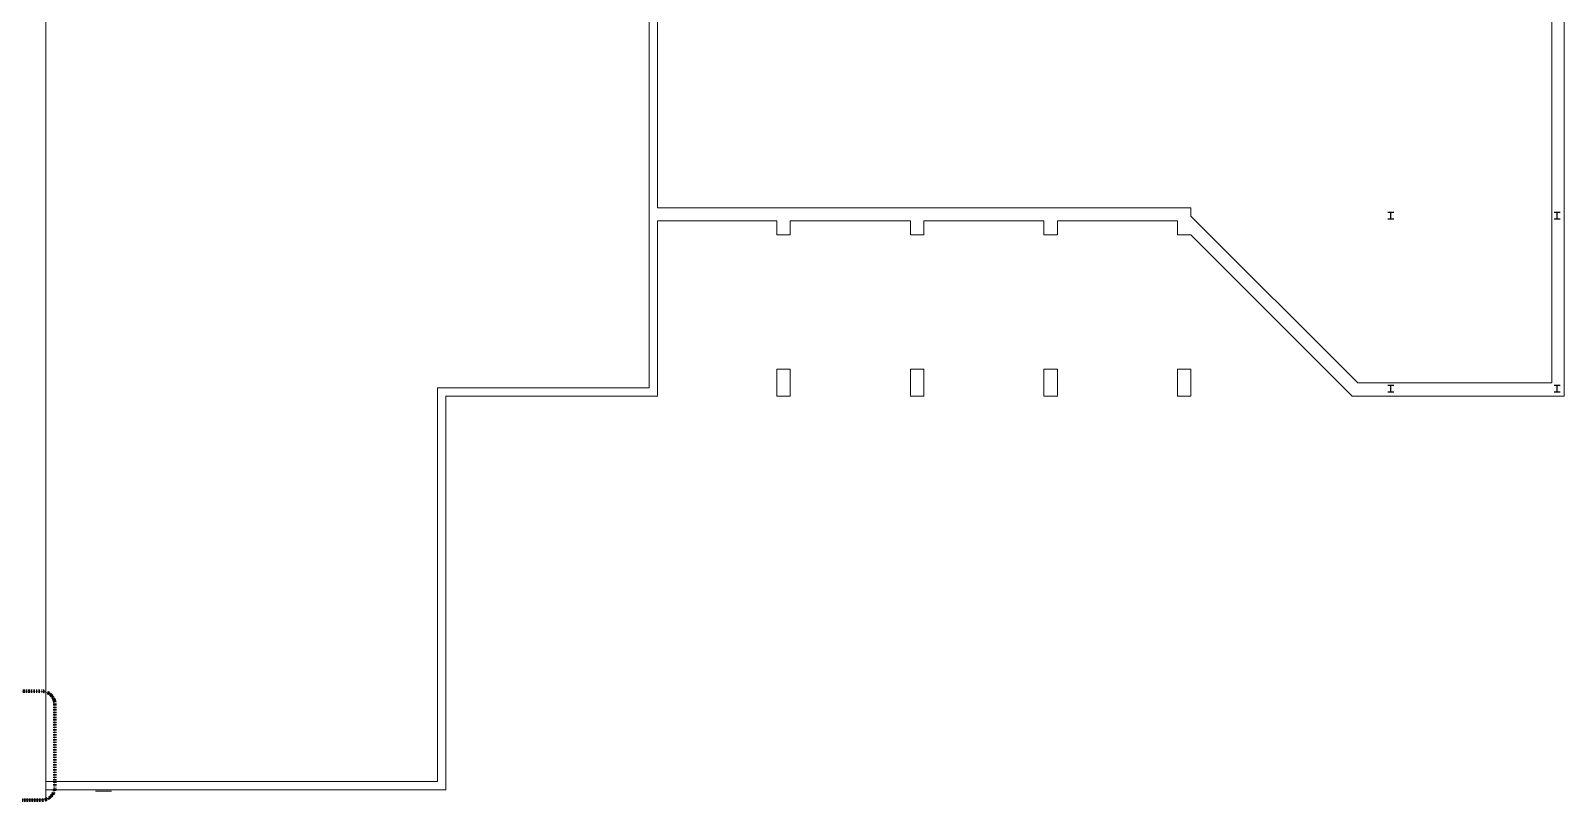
# Model space of a CAD drawing. Header units: inches. Extents: x 2067 to 6443, y 1591 to 4384.
# Drawn here: x 4297 to 6122, y 1688 to 2604 of the extents above; entities that cross this region are included whole.
import ezdxf

# ---------------------------------------------------------------- set-up
doc = ezdxf.new("R2010")
doc.units = ezdxf.units.IN
doc.header["$MEASUREMENT"] = 0
doc.linetypes.add('Dash Dot 1_8_', pattern=[0.25, 0.125, -0.0625, 0, -0.0625])
doc.linetypes.add('KA-FIRE 1 HOUR', pattern=[0.3125, 0.15625, -0.078125, 0, -0.078125])
doc.layers.add('A-ANNO-SYMB', color=150, linetype='Continuous', lineweight=9)

# ---------------------------------------------------------------- blocks, each defined once
blk = doc.blocks.new('00 - SOCH SJC GROUND FLOOR PLAN_dwg _2_-1153512-GROUND FLOOR PLAN - FIRE PROTECTION')
at = {"color": 10, "lineweight": 25}
for p, q in [((5921.9, 2391.5), (5928.9, 2391.5)), ((5921.9, 2383.5), (5928.9, 2383.5)), ((5925.4, 2383.5), (5925.4, 2391.5)), ((6119.9, 2391.5), (6126.9, 2391.5)), ((6119.9, 2383.5), (6126.9, 2383.5)), ((6123.4, 2383.5), (6123.4, 2391.5)), ((5921.9, 2185.5), (5928.9, 2185.5)), ((5921.9, 2177.5), (5928.9, 2177.5)), ((5925.4, 2177.5), (5925.4, 2185.5)), ((6119.9, 2185.5), (6126.9, 2185.5)), ((6119.9, 2177.5), (6126.9, 2177.5)), ((6123.4, 2177.5), (6123.4, 2185.5))]:
    blk.add_line(p, q, dxfattribs=at)
at = {"color": 250, "lineweight": 18}
blk.add_line((4402.4, 1702.5), (4383.3, 1702.5), dxfattribs=at)
at = {"color": 250, "lineweight": 18, "flags": 128}
for points in [[(6131.8, 4387.4), (6131.8, 2172.5), (5879.3, 2172.5), (5687.3, 2364.5), (5671.3, 2364.5), (5671.3, 2380.9)], [(3796.3, 2444.8), (3710.8, 2444.8), (3710.8, 2564), (3796.3, 2564), (3796.3, 1692), (4324.3, 1692), (4324.3, 2664.5), (5257.3, 2664.5), (5257.3, 2651.5), (5277.3, 2651.5), (5277.3, 2664.5), (5423.8, 2664.5), (5423.8, 2651.5), (5443.8, 2651.5), (5443.8, 2664.5), (5564.2, 2664.5), (5564.2, 2651.5), (5584.2, 2651.5), (5584.2, 2664.5), (5673.8, 2664.5), (5673.8, 2651.5), (5693.8, 2651.5), (5693.8, 2664.5), (5890.4, 2664.5)], [(4324.3, 1714), (4790.3, 1714), (4790.3, 2182.5), (5042.3, 2182.5), (5042.3, 2664.5)], [(5052.3, 2664.5), (5052.3, 2396.5), (5687.3, 2396.5), (5687.3, 2386.6), (5885.8, 2188.1), (6116.8, 2188.1), (6116.8, 2625.5)], [(4324.3, 1704), (4800.3, 1704), (4800.3, 2172.5), (5052.3, 2172.5), (5052.3, 2380.9), (5194.3, 2380.9), (5194.3, 2364.5), (5210.3, 2364.5), (5210.3, 2380.9), (5353.3, 2380.9), (5353.3, 2364.5), (5369.3, 2364.5), (5369.3, 2380.9), (5512.3, 2380.9), (5512.3, 2364.5), (5528.3, 2364.5), (5528.3, 2380.9), (5671.3, 2380.9)]]:
    blk.add_lwpolyline(points, dxfattribs=at)
for points in [[(5210.3, 2204.5), (5210.3, 2172.5), (5194.3, 2172.5), (5194.3, 2204.5)], [(5369.3, 2204.5), (5369.3, 2172.5), (5353.3, 2172.5), (5353.3, 2204.5)], [(5528.3, 2204.5), (5528.3, 2172.5), (5512.3, 2172.5), (5512.3, 2204.5)], [(5687.3, 2204.5), (5687.3, 2172.5), (5671.3, 2172.5), (5671.3, 2204.5)]]:
    blk.add_lwpolyline(points, close=True, dxfattribs=at)
blk = doc.blocks.new('201328_SJH_ArchLink_R20_rvt-1-GROUND FLOOR PLAN - FIRE PROTECTION')
at = {"color": 8, "linetype": 'KA-FIRE 1 HOUR', "lineweight": 70}
blk.add_blockref('00 - SOCH SJC GROUND FLOOR PLAN_dwg _2_-1153512-GROUND FLOOR PLAN - FIRE PROTECTION', (-9.4, -3.1), dxfattribs=at)

msp = doc.modelspace()

# ---------------------------------------------------------------- linework, layer by layer
at = {"layer": 'A-ANNO-SYMB', "linetype": 'Dash Dot 1_8_', "lineweight": 70}
for p, q in [((4309.6, 1818.3), (4111.8, 1818.3)), ((4325.6, 1704.4), (4325.6, 1802.3)), ((4111.8, 1688.4), (4309.6, 1688.4))]:
    msp.add_line(p, q, dxfattribs=at)
for centre, start, end in [((4309.6, 1802.3), 0, 90), ((4309.6, 1704.4), 270, 0)]:
    msp.add_arc(centre, 16, start, end, dxfattribs=at)

# ---------------------------------------------------------------- block references
at = {"lineweight": 5}
msp.add_blockref('201328_SJH_ArchLink_R20_rvt-1-GROUND FLOOR PLAN - FIRE PROTECTION', (0, 0), dxfattribs=at)

doc.saveas('drawing.dxf')
